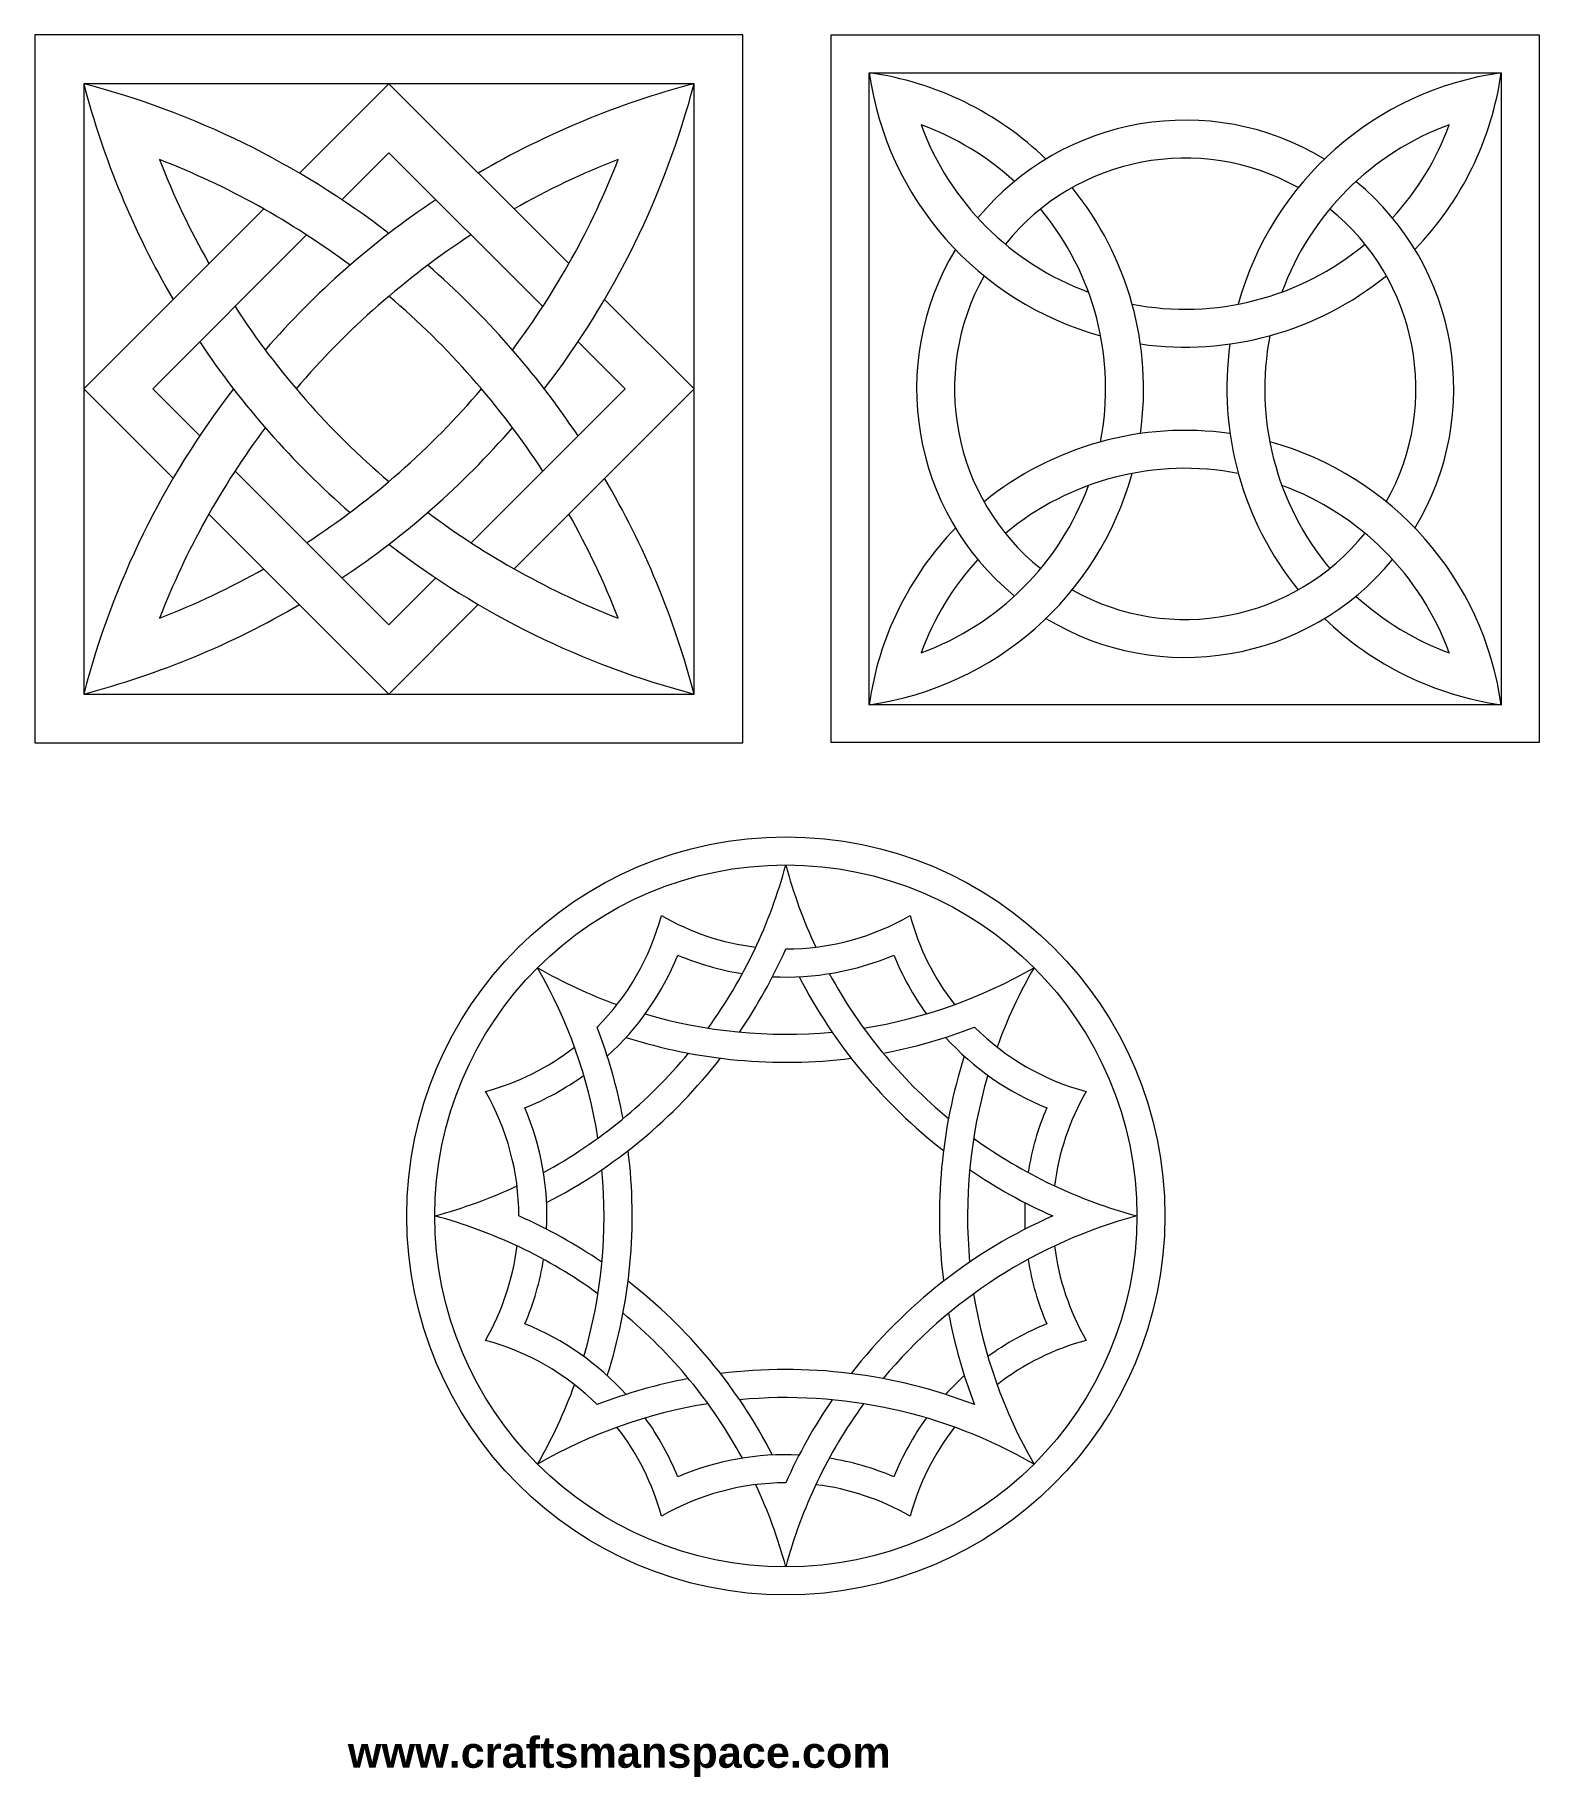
# Model space of a CAD drawing. Header units: millimetres. Extents: x -98 to 97, y -18 to 207.
import ezdxf

# ---------------------------------------------------------------- set-up
doc = ezdxf.new("R2010")
doc.units = ezdxf.units.MM
doc.header["$MEASUREMENT"] = 0
doc.layers.add('Default', color=7, linetype='Continuous')

msp = doc.modelspace()

# ---------------------------------------------------------------- linework, layer by layer
at = {"layer": 'Default', "lineweight": 9}
for points in [[(-5.99, 206.98), (-5.99, 206.98), (-97.52, 206.98), (-97.52, 206.98)], [(-97.52, 206.98), (-97.52, 206.98), (-97.52, 115.45), (-97.52, 115.45)], [(-5.99, 115.45), (-5.99, 115.45), (-5.99, 206.98), (-5.99, 206.98)], [(5.43, 206.98), (5.43, 206.98), (96.94, 206.98), (96.94, 206.98)], [(5.43, 115.47), (5.43, 115.47), (5.43, 206.98), (5.43, 206.98)], [(96.94, 206.98), (96.94, 206.98), (96.94, 115.47), (96.94, 115.47)], [(-12.31, 200.66), (-12.31, 200.66), (-91.21, 200.66), (-91.21, 200.66)], [(-91.21, 200.66), (-91.21, 200.66), (-91.21, 121.76), (-91.21, 121.76)], [(-51.76, 181.3), (-63.48, 190.33), (-76.9, 196.92), (-91.21, 200.66)], [(-91.21, 200.66), (-88.65, 190.88), (-84.76, 181.5), (-79.65, 172.77)], [(-63.32, 189.1), (-63.32, 189.1), (-51.76, 200.66), (-51.76, 200.66)], [(-51.76, 200.66), (-51.76, 200.66), (-28.49, 177.4), (-28.49, 177.4)], [(-12.31, 200.66), (-22.09, 198.1), (-31.47, 194.21), (-40.2, 189.1)], [(-31.67, 161.21), (-22.64, 172.93), (-16.05, 186.35), (-12.31, 200.66)], [(-12.31, 121.76), (-12.31, 121.76), (-12.31, 200.66), (-12.31, 200.66)], [(10.33, 120.37), (10.33, 120.37), (10.33, 202.07), (10.33, 202.07)], [(10.33, 202.07), (10.33, 202.07), (92.03, 202.07), (92.03, 202.07)], [(10.33, 202.07), (12.64, 185.79), (24.39, 172.44), (40.24, 168.08)], [(33.18, 190.92), (26.93, 196.95), (18.93, 200.85), (10.33, 202.07)], [(92.03, 202.07), (75.76, 199.77), (62.4, 188.01), (58.04, 172.16)], [(80.88, 179.22), (86.91, 185.47), (90.82, 193.47), (92.03, 202.07)], [(92.03, 202.07), (92.03, 202.07), (92.03, 120.37), (92.03, 120.37)], [(69.18, 190.92), (54.43, 199.86), (35.35, 196.61), (24.38, 183.3)], [(29.11, 188.02), (25.6, 191.23), (21.5, 193.73), (17.04, 195.36)], [(17.04, 195.36), (20.72, 185.32), (28.63, 177.4), (38.68, 173.72)], [(65.79, 187.22), (53.08, 194.36), (37.07, 191.27), (27.94, 179.91)], [(85.32, 195.36), (75.28, 191.68), (67.36, 183.77), (63.69, 173.72)], [(77.99, 183.3), (81.2, 186.8), (83.69, 190.9), (85.32, 195.36)], [(-57.83, 185.66), (-57.83, 185.66), (-51.76, 191.74), (-51.76, 191.74)], [(-51.76, 191.74), (-51.76, 191.74), (-31.86, 171.84), (-31.86, 171.84)], [(-81.41, 190.86), (-79.61, 186.23), (-77.47, 181.73), (-75.03, 177.4)], [(-56.78, 177.19), (-64.33, 182.84), (-72.62, 187.44), (-81.41, 190.86)], [(-35.78, 166.23), (-30.13, 173.79), (-25.53, 182.07), (-22.11, 190.86)], [(-22.11, 190.86), (-26.74, 189.06), (-31.24, 186.92), (-35.57, 184.48)], [(45.39, 155.43), (47, 166.79), (43.81, 178.31), (36.57, 187.22)], [(80.88, 143.22), (89.82, 157.98), (86.58, 177.06), (73.26, 188.02)], [(-45.69, 185.66), (-53.87, 180.2), (-61.29, 173.66), (-67.74, 166.23)], [(-91.21, 161.21), (-91.21, 161.21), (-67.94, 184.48), (-67.94, 184.48)], [(40.24, 154.36), (42.3, 165.05), (39.45, 176.1), (32.49, 184.47)], [(77.18, 146.61), (84.32, 159.32), (81.23, 175.33), (69.87, 184.46)], [(-82.28, 161.21), (-82.28, 161.21), (-62.39, 181.11), (-62.39, 181.11)], [(-41.13, 181.11), (-49.59, 175.6), (-57.2, 168.9), (-63.74, 161.21)], [(21.49, 179.22), (12.55, 164.47), (15.79, 145.39), (29.11, 134.42)], [(44.32, 172.16), (55.01, 170.11), (66.06, 172.95), (74.43, 179.91)], [(-27.31, 155.14), (-32.77, 163.32), (-39.31, 170.74), (-46.73, 177.19)], [(25.18, 175.83), (18.04, 163.12), (21.14, 147.11), (32.5, 137.98)], [(45.39, 167.01), (56.75, 165.4), (68.28, 168.6), (77.19, 175.83)], [(-71.65, 171.84), (-66.15, 163.38), (-59.45, 155.77), (-51.76, 149.23)], [(-31.86, 150.58), (-37.37, 159.04), (-44.07, 166.66), (-51.76, 173.19)], [(-23.87, 172.77), (-23.87, 172.77), (-12.31, 161.21), (-12.31, 161.21)], [(-76.21, 167.28), (-70.75, 159.1), (-64.21, 151.68), (-56.78, 145.23)], [(-27.31, 167.28), (-27.31, 167.28), (-21.23, 161.21), (-21.23, 161.21)], [(56.97, 167.01), (55.36, 155.65), (58.56, 144.13), (65.79, 135.22)], [(62.12, 168.08), (60.07, 157.39), (62.91, 146.34), (69.87, 137.98)], [(-71.85, 161.21), (-80.88, 149.49), (-87.47, 136.07), (-91.21, 121.76)], [(-79.65, 149.65), (-79.65, 149.65), (-91.21, 161.21), (-91.21, 161.21)], [(-76.21, 155.14), (-76.21, 155.14), (-82.28, 161.21), (-82.28, 161.21)], [(-62.39, 141.32), (-53.93, 146.82), (-46.31, 153.52), (-39.78, 161.21)], [(-21.23, 161.21), (-21.23, 161.21), (-41.13, 141.32), (-41.13, 141.32)], [(-12.31, 161.21), (-12.31, 161.21), (-35.57, 137.94), (-35.57, 137.94)], [(-67.74, 156.19), (-73.39, 148.64), (-77.99, 140.35), (-81.41, 131.56)], [(-57.83, 136.76), (-49.65, 142.22), (-42.23, 148.76), (-35.78, 156.19)], [(56.97, 155.43), (45.61, 157.04), (34.09, 153.84), (25.18, 146.61)], [(92.03, 120.37), (89.73, 136.65), (77.97, 150), (62.12, 154.36)], [(58.04, 150.28), (47.35, 152.34), (36.31, 149.49), (27.94, 142.53)], [(-51.76, 130.69), (-51.76, 130.69), (-71.65, 150.58), (-71.65, 150.58)], [(-12.31, 121.76), (-14.87, 131.54), (-18.76, 140.92), (-23.87, 149.65)], [(10.33, 120.37), (26.61, 122.68), (39.96, 134.43), (44.32, 150.28)], [(17.04, 127.08), (27.09, 130.76), (35, 138.67), (38.68, 148.72)], [(85.32, 127.08), (81.65, 137.12), (73.73, 145.04), (63.69, 148.72)], [(-51.76, 121.76), (-51.76, 121.76), (-75.03, 145.03), (-75.03, 145.03)], [(-46.73, 145.23), (-39.18, 139.58), (-30.9, 134.98), (-22.11, 131.56)], [(-22.11, 131.56), (-23.91, 136.2), (-26.05, 140.7), (-28.49, 145.03)], [(21.49, 143.22), (15.45, 136.97), (11.55, 128.97), (10.33, 120.37)], [(36.58, 135.22), (49.29, 128.08), (65.29, 131.18), (74.43, 142.54)], [(-51.76, 141.12), (-40.04, 132.09), (-26.62, 125.5), (-12.31, 121.76)], [(-81.41, 131.56), (-76.77, 133.36), (-72.27, 135.5), (-67.94, 137.94)], [(24.38, 139.14), (21.17, 135.64), (18.68, 131.54), (17.04, 127.08)], [(33.18, 131.53), (47.94, 122.58), (67.02, 125.83), (77.99, 139.14)], [(-45.69, 136.76), (-45.69, 136.76), (-51.76, 130.69), (-51.76, 130.69)], [(-91.21, 121.76), (-81.43, 124.32), (-72.05, 128.21), (-63.32, 133.32)], [(-40.2, 133.32), (-40.2, 133.32), (-51.76, 121.76), (-51.76, 121.76)], [(73.26, 134.42), (76.76, 131.21), (80.86, 128.71), (85.32, 127.08)], [(69.18, 131.53), (75.43, 125.49), (83.43, 121.59), (92.03, 120.37)], [(-91.21, 121.76), (-91.21, 121.76), (-12.31, 121.76), (-12.31, 121.76)], [(92.03, 120.37), (92.03, 120.37), (10.33, 120.37), (10.33, 120.37)], [(-97.52, 115.45), (-97.52, 115.45), (-5.99, 115.45), (-5.99, 115.45)], [(96.94, 115.47), (96.94, 115.47), (5.43, 115.47), (5.43, 115.47)], [(-10.5, 78.57), (-5.89, 84.93), (-2.48, 92.08), (-0.45, 99.66)], [(-0.45, 99.66), (0.53, 96.01), (1.83, 92.46), (3.43, 89.03)], [(-24.85, 78.69), (-20.85, 82.68), (-17.99, 87.66), (-16.53, 93.12)], [(-16.53, 93.12), (-12.78, 90.95), (-8.63, 89.56), (-4.33, 89.03)], [(-0.45, 88.8), (5.2, 88.8), (10.75, 90.29), (15.64, 93.12)], [(15.64, 93.12), (16.75, 88.93), (18.71, 85.01), (21.38, 81.6)], [(-23.53, 74.94), (-19.54, 78.55), (-16.43, 83.02), (-14.42, 88.01)], [(-14.42, 88.01), (-11.74, 86.87), (-8.93, 86.07), (-6.06, 85.61)], [(-6.43, 78.06), (-4.11, 81.45), (-2.11, 85.04), (-0.45, 88.8)], [(-2.17, 85.21), (3.21, 84.95), (8.57, 85.91), (13.52, 88.01)], [(13.52, 88.01), (14.61, 85.31), (16.02, 82.76), (17.73, 80.41)], [(-32.53, 86.37), (-29.26, 84.48), (-25.83, 82.89), (-22.27, 81.6)], [(-24.73, 64.35), (-25.96, 72.1), (-28.61, 79.57), (-32.53, 86.37)], [(5.17, 85.61), (9.07, 78.44), (14.3, 72.08), (20.59, 66.87)], [(9.61, 78.57), (17.37, 79.8), (24.84, 82.45), (31.64, 86.37)], [(31.64, 86.37), (29.75, 83.1), (28.15, 79.67), (26.87, 76.11)], [(1.27, 85.21), (5.79, 76.45), (12.16, 68.78), (19.94, 62.73)], [(-18.63, 80.41), (-10.8, 78.09), (-2.6, 77.29), (5.53, 78.06)], [(-21.48, 66.87), (-22.24, 70.9), (-23.37, 74.86), (-24.85, 78.69)], [(-21.1, 77.37), (-11.71, 74.37), (-1.78, 73.45), (8, 74.67)], [(12.13, 75.32), (16.17, 76.08), (20.12, 77.21), (23.95, 78.69)], [(20.2, 77.37), (23.82, 73.38), (28.29, 70.27), (33.28, 68.26)], [(23.95, 78.69), (27.95, 74.7), (32.93, 71.83), (38.39, 70.37)], [(-39.28, 70.37), (-35.09, 71.49), (-31.17, 73.44), (-27.76, 76.11)], [(-31.77, 59.9), (-24.6, 63.8), (-18.24, 69.04), (-13.02, 75.32)], [(-31.37, 56.01), (-22.61, 60.52), (-14.94, 66.89), (-8.89, 74.67)], [(22.63, 74.94), (19.63, 65.55), (18.71, 55.62), (19.94, 45.84)], [(-34.17, 68.26), (-31.47, 69.35), (-28.92, 70.76), (-26.56, 72.47)], [(25.67, 72.47), (23.36, 64.64), (22.56, 56.44), (23.32, 48.31)], [(-34.96, 54.29), (-34.96, 59.94), (-36.45, 65.49), (-39.28, 70.37)], [(38.39, 70.37), (36.21, 66.62), (34.82, 62.47), (34.3, 58.17)], [(-31.37, 52.57), (-31.11, 57.94), (-32.07, 63.31), (-34.17, 68.26)], [(33.28, 68.26), (32.14, 65.58), (31.33, 62.77), (30.88, 59.9)], [(23.83, 64.35), (30.19, 59.73), (37.34, 56.32), (44.93, 54.29)], [(-23.53, 33.64), (-20.53, 43.03), (-19.61, 52.95), (-20.83, 62.73)], [(-26.56, 36.11), (-24.25, 43.94), (-23.45, 52.14), (-24.22, 60.27)], [(23.32, 60.27), (26.71, 57.95), (30.31, 55.95), (34.06, 54.29)], [(-45.82, 54.29), (-42.17, 55.27), (-38.61, 56.57), (-35.19, 58.17)], [(-24.73, 44.23), (-31.09, 48.85), (-38.24, 52.25), (-45.82, 54.29)], [(-24.22, 48.31), (-27.61, 50.62), (-31.2, 52.62), (-34.96, 54.29)], [(34.06, 54.29), (23.82, 49.75), (14.87, 42.75), (8, 33.9)], [(44.93, 54.29), (32.08, 50.84), (20.62, 43.49), (12.13, 33.25)], [(30.47, 56.01), (30.42, 54.86), (30.42, 53.71), (30.47, 52.57)], [(-39.28, 38.2), (-37.11, 41.95), (-35.72, 46.1), (-35.19, 50.41)], [(34.3, 50.41), (34.82, 46.1), (36.21, 41.95), (38.39, 38.2)], [(-34.17, 40.32), (-33.03, 43), (-32.23, 45.8), (-31.77, 48.67)], [(30.88, 48.67), (31.33, 45.8), (32.14, 43), (33.28, 40.32)], [(-2.17, 23.37), (-6.68, 32.13), (-13.05, 39.8), (-20.83, 45.84)], [(23.83, 44.23), (25.07, 36.47), (27.71, 29), (31.64, 22.2)], [(-6.06, 22.96), (-9.96, 30.14), (-15.2, 36.5), (-21.48, 41.71)], [(20.59, 41.71), (21.35, 37.67), (22.48, 33.72), (23.95, 29.89)], [(-21.1, 31.21), (-24.71, 35.19), (-29.18, 38.31), (-34.17, 40.32)], [(33.28, 40.32), (30.58, 39.23), (28.03, 37.82), (25.67, 36.11)], [(-24.85, 29.89), (-28.84, 33.88), (-33.82, 36.75), (-39.28, 38.2)], [(38.39, 38.2), (34.2, 37.09), (30.28, 35.14), (26.87, 32.46)], [(23.95, 29.89), (13.51, 33.92), (2.22, 35.3), (-8.89, 33.9)], [(-32.53, 22.2), (-30.64, 25.48), (-29.05, 28.91), (-27.76, 32.46)], [(-13.02, 33.25), (-17.06, 32.49), (-21.02, 31.36), (-24.85, 29.89)], [(31.64, 22.2), (20.12, 28.85), (6.82, 31.76), (-6.43, 30.52)], [(22.63, 33.64), (21.78, 32.87), (20.97, 32.06), (20.2, 31.21)], [(-10.5, 30.01), (-18.26, 28.77), (-25.73, 26.13), (-32.53, 22.2)], [(5.53, 30.52), (3.22, 27.13), (1.22, 23.53), (-0.45, 19.78)], [(9.61, 30.01), (5, 23.65), (1.59, 16.5), (-0.45, 8.91)], [(-14.42, 20.56), (-15.5, 23.26), (-16.92, 25.82), (-18.63, 28.17)], [(17.73, 28.17), (16.02, 25.82), (14.61, 23.26), (13.52, 20.56)], [(-16.53, 15.46), (-17.65, 19.64), (-19.6, 23.56), (-22.27, 26.97)], [(21.38, 26.97), (18.71, 23.56), (16.75, 19.64), (15.64, 15.46)], [(1.27, 23.37), (-4.1, 23.63), (-9.46, 22.67), (-14.42, 20.56)], [(13.52, 20.56), (10.84, 21.7), (8.04, 22.51), (5.17, 22.96)], [(-0.45, 19.78), (-6.1, 19.78), (-11.64, 18.29), (-16.53, 15.46)], [(-0.45, 8.91), (-1.43, 12.56), (-2.72, 16.12), (-4.33, 19.54)], [(15.64, 15.46), (11.89, 17.63), (7.74, 19.02), (3.43, 19.54)]]:
    msp.add_open_spline(points, degree=3, dxfattribs=at)
for points in [[(48.56, 54.29), (48.56, 81.35), (26.62, 103.29), (-0.45, 103.29), (-0.45, 103.29), (-27.51, 103.29), (-49.45, 81.35), (-49.45, 54.29), (-49.45, 54.29), (-49.45, 27.22), (-27.51, 5.28), (-0.45, 5.28), (-0.45, 5.28), (26.62, 5.28), (48.56, 27.22), (48.56, 54.29)], [(44.93, 54.29), (44.93, 79.35), (24.61, 99.66), (-0.45, 99.66), (-0.45, 99.66), (-25.51, 99.66), (-45.82, 79.35), (-45.82, 54.29), (-45.82, 54.29), (-45.82, 29.23), (-25.51, 8.91), (-0.45, 8.91), (-0.45, 8.91), (24.61, 8.91), (44.93, 29.23), (44.93, 54.29)]]:
    msp.add_open_spline(points, degree=3, knots=[0, 0, 0, 0, 0.2, 0.2, 0.2, 0.2, 0.4, 0.4, 0.4, 0.4, 0.6, 0.6, 0.6, 0.6, 1, 1, 1, 1], dxfattribs=at)

# ---------------------------------------------------------------- texts
at = {"insert": (-57.06, -13.06), "char_height": 4, "width": 105.9917, "attachment_point": 1}
msp.add_mtext('{\\fArial|b1|i0|c0|p34;www.craftsmanspace.com}', dxfattribs=at)

doc.saveas('drawing.dxf')
